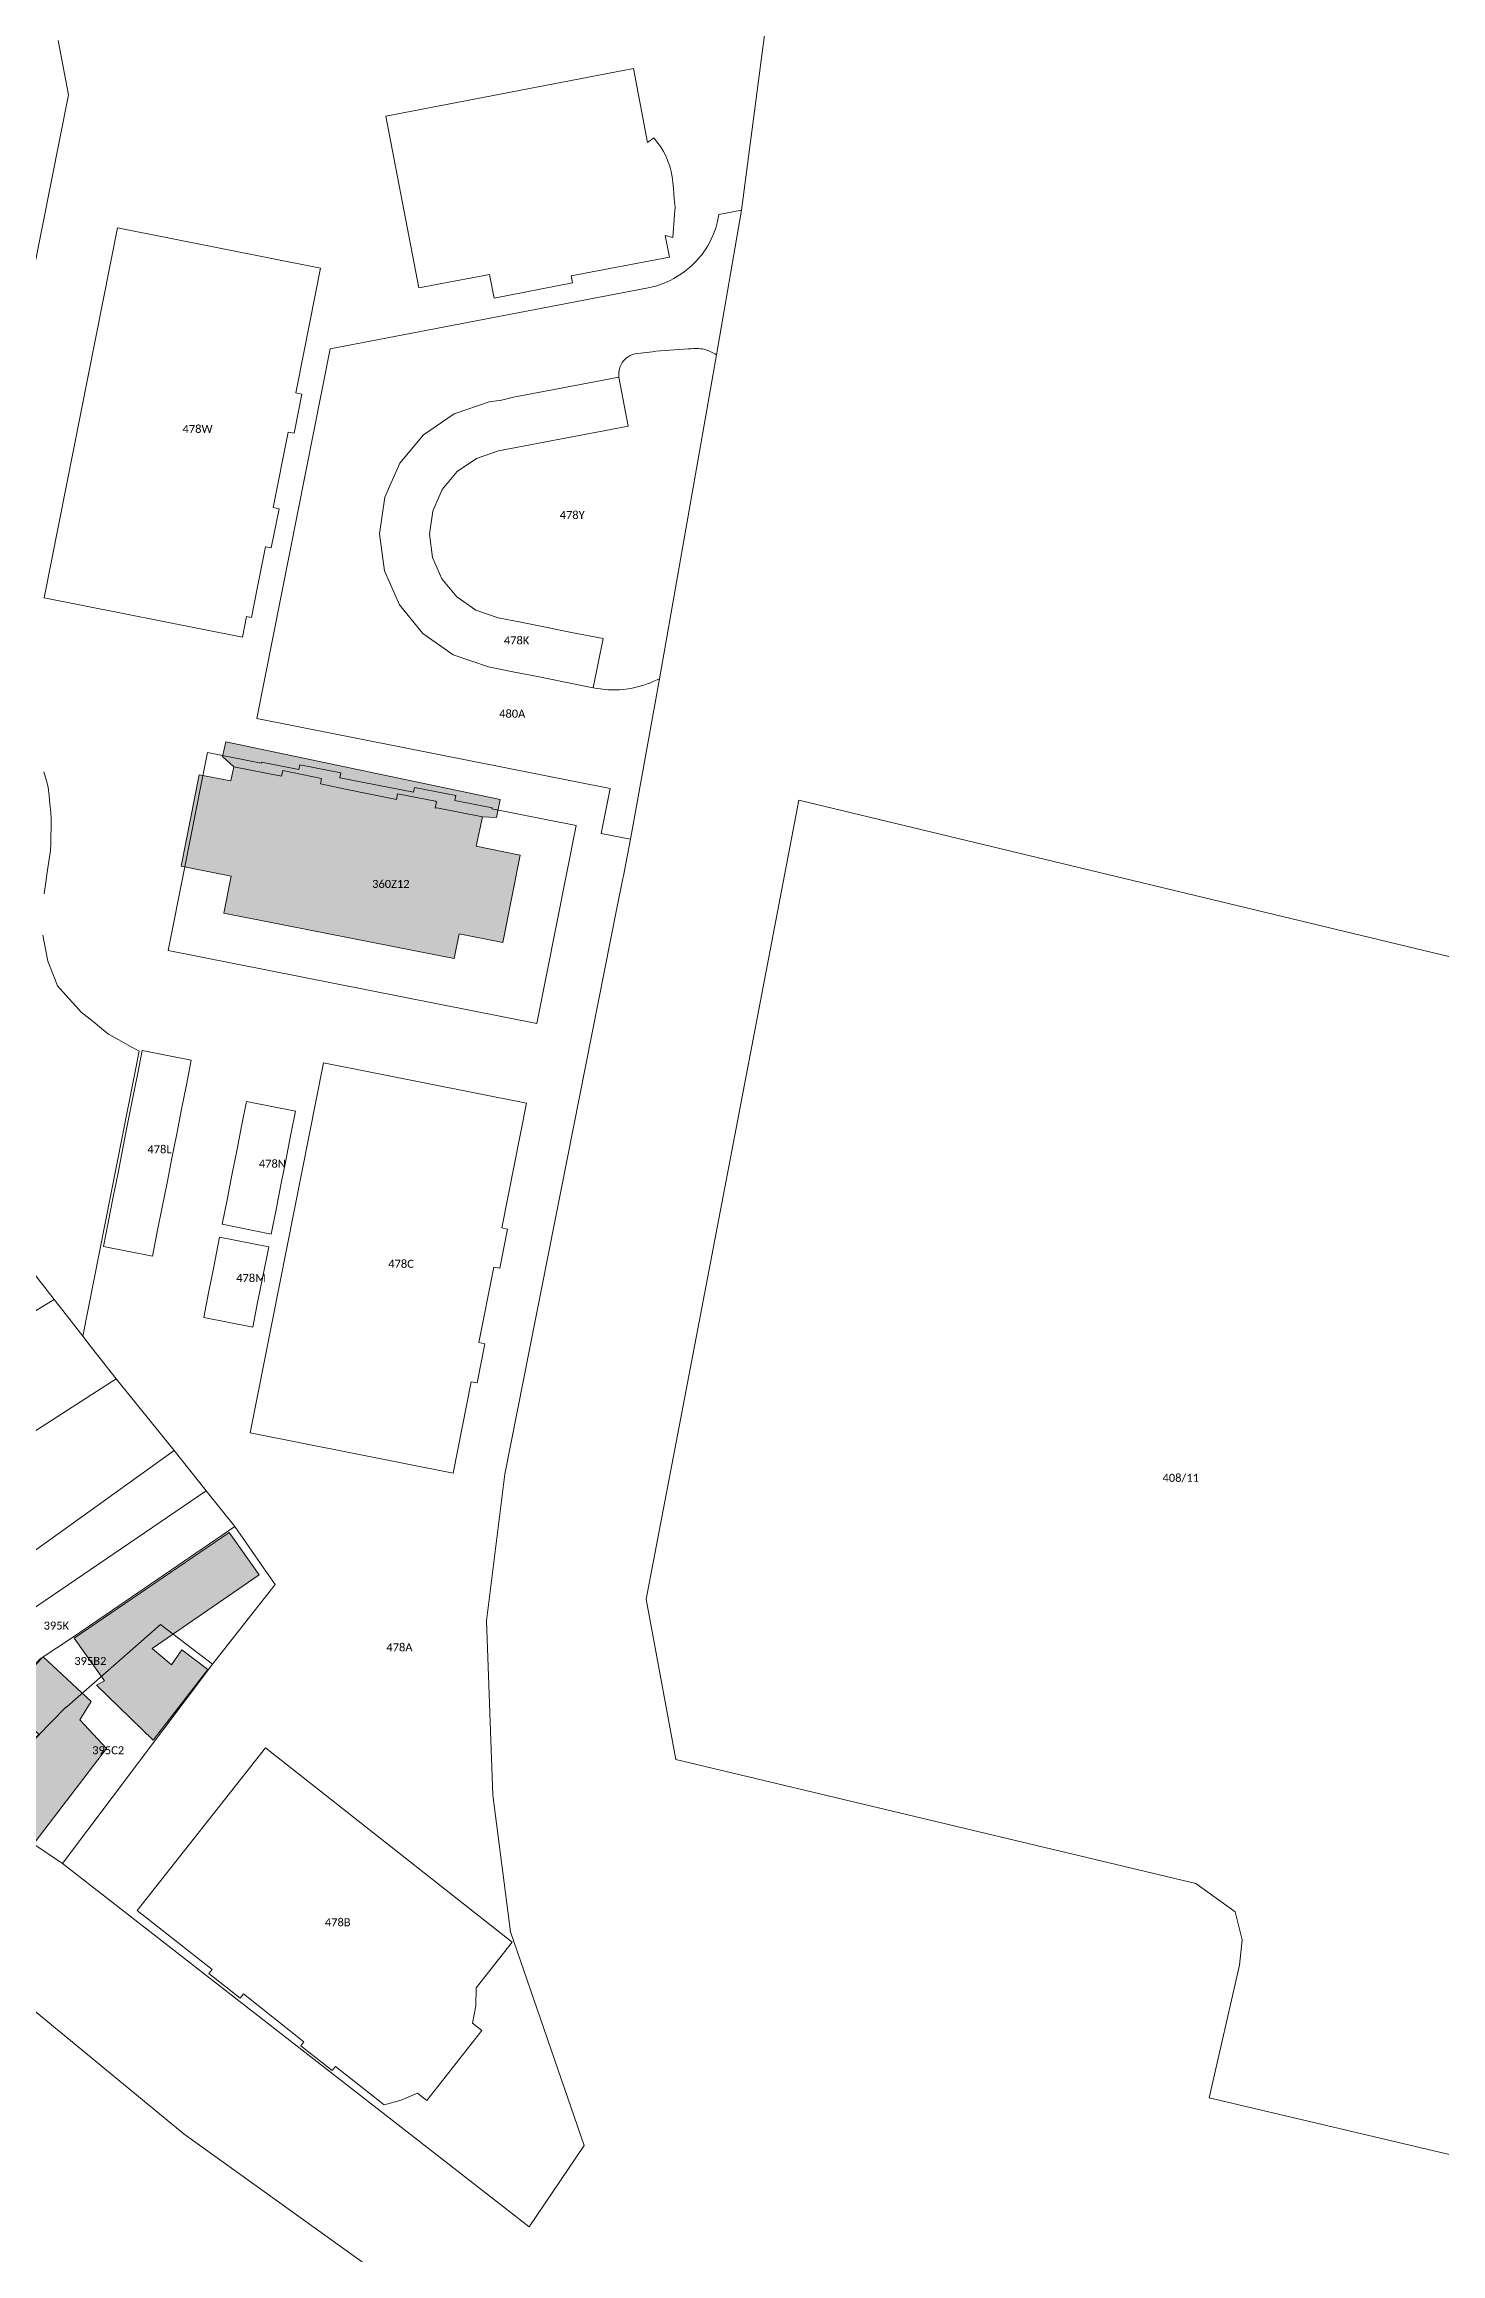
# Model space of a CAD drawing. Header units: metres. Extents: x 113120 to 240396, y 120329 to 242116.
# Drawn here: x 120173.7 to 120313.4, y 121737.4 to 121958.4 of the extents above; entities that cross this region are included whole.
import ezdxf

# ---------------------------------------------------------------- set-up
doc = ezdxf.new("R2010")
doc.units = ezdxf.units.M
doc.header["$LTSCALE"] = 3
for name, color, linetype, lineweight in [('Bpn_CaPa', 78, 'Continuous', 0), ('Bpn_ReBu', 4, 'Continuous', 0), ('Bpt_CaNu', 7, 'Continuous', 0), ('Hachure bâtiment', 11, 'Continuous', 0)]:
    doc.layers.add(name, color=color, linetype=linetype, lineweight=lineweight)
doc.styles.add('Legend', font='')
doc.styles.get('Legend').set_extended_font_data('Calibri')

msp = doc.modelspace()

# ---------------------------------------------------------------- hatches: boundary and pattern name
at = {"layer": 'Hachure bâtiment'}
h = msp.add_hatch(color=256, dxfattribs=at)
h.dxf.hatch_style = 1
h.paths.add_polyline_path([(120201.33, 121884.4), (120201.44, 121884.95), (120197.56, 121885.73), (120197.44, 121885.18), (120192.68, 121886.11), (120191.55, 121887.14), (120191.86, 121888.6), (120219.3, 121882.83), (120218.92, 121881.05), (120217.52, 121881.1), (120212.97, 121882.02), (120212.81, 121881.96), (120212.93, 121882.61), (120212.82, 121882.66), (120209.02, 121883.4), (120208.92, 121882.83), (120203.85, 121883.88)])
h = msp.add_hatch(color=256, dxfattribs=at)
h.dxf.hatch_style = 1
h.paths.add_polyline_path([(120197.44, 121885.18), (120197.56, 121885.73), (120201.44, 121884.95), (120201.33, 121884.4), (120203.85, 121883.88), (120208.92, 121882.83), (120209.02, 121883.4), (120212.82, 121882.66), (120212.93, 121882.61), (120212.81, 121881.96), (120212.97, 121882.02), (120217.52, 121881.1), (120216.9, 121878.18), (120221.3, 121877.26), (120219.58, 121868.55), (120215.21, 121869.41), (120214.7, 121866.95), (120191.68, 121871.49), (120192.4, 121875.18), (120187.39, 121876.17), (120189.19, 121885.32), (120192.37, 121884.69), (120192.68, 121886.11)])
h = msp.add_hatch(color=256, dxfattribs=at)
h.dxf.hatch_style = 1
h.paths.add_polyline_path([(120166.07, 121802.97), (120164.75, 121801.72), (120166.79, 121800.12), (120168.45, 121801.68), (120169.94, 121800.12), (120168.55, 121798.97), (120172.1, 121795.57), (120173.59, 121797.12), (120178.42, 121792.65), (120177.27, 121790.83), (120179.94, 121787.97), (120172.79, 121778.63), (120166.46, 121782.66), (120173.19, 121789.32), (120169.84, 121792.63), (120166.01, 121796.42), (120162.78, 121799.63), (120162.67, 121799.73), (120163.67, 121800.77), (120157.35, 121806.88), (120159.5, 121809.4)])
h = msp.add_hatch(color=256, dxfattribs=at)
h.dxf.hatch_style = 1
h.paths.add_polyline_path([(120195.22, 121805.32), (120184.5, 121797.97), (120186.45, 121796.32), (120187.47, 121797.83), (120190.07, 121795.85), (120184.62, 121788.78), (120178.95, 121794.28), (120179.74, 121794.72), (120176.71, 121799), (120192.22, 121809.55)])

# ---------------------------------------------------------------- linework, layer by layer
at = {"layer": 'Bpn_CaPa'}
for points in [[(120171.81, 121931.46), (120176.14, 121953.3), (120175.1, 121958.71)], [(120175.1, 121958.71), (120176.14, 121953.3), (120171.81, 121931.46)], [(120245.77, 121959.53), (120243.42, 121941.75), (120241.16, 121941.31), (120241.11, 121940.99), (120241.01, 121940.51), (120240.89, 121940.1), (120240.8, 121939.78), (120240.61, 121939.31), (120240.4, 121938.87), (120240.23, 121938.49), (120240.06, 121938.18), (120239.89, 121937.92), (120239.66, 121937.6), (120239.49, 121937.34), (120239.3, 121937.13), (120239.09, 121936.89), (120238.87, 121936.64), (120238.52, 121936.29), (120238.2, 121935.99), (120237.86, 121935.72), (120237.55, 121935.48), (120237.2, 121935.25), (120236.68, 121934.94), (120236.31, 121934.74), (120235.71, 121934.47), (120234.84, 121934.15), (120234.11, 121934), (120202.3, 121927.9), (120194.98, 121890.94), (120230.31, 121883.94), (120229.41, 121879.44), (120232.34, 121878.87), (120231.62, 121875.22), (120231.56, 121874.93), (120230.97, 121871.98), (120219.77, 121815.38), (120217.94, 121800.71), (120218.58, 121783.29), (120220.33, 121769.62), (120227.7, 121748.26), (120222.19, 121740.14), (120175.55, 121776.48), (120190.54, 121796.39), (120196.81, 121804.36), (120195.65, 121806.02), (120192.77, 121810.15), (120189.92, 121813.72), (120186.69, 121817.76), (120180.91, 121824.93), (120178.45, 121828.05), (120177.56, 121829.19), (120183.2, 121857.67), (120182.1, 121858.29), (120181.16, 121858.81), (120180.14, 121859.39), (120179.43, 121859.96), (120178.59, 121860.63), (120177.4, 121861.58), (120176.89, 121862.15), (120176.22, 121862.9), (120175.57, 121863.61), (120175.05, 121864.2), (120174.57, 121865.42), (120174.08, 121866.68), (120173.88, 121867.7), (120173.56, 121869.29)], [(120173.69, 121873.4), (120173.86, 121874.58), (120173.98, 121875.33), (120174.15, 121876.43), (120174.35, 121877.73), (120174.36, 121878.37), (120174.38, 121879.23), (120174.4, 121879.97), (120174.42, 121880.91), (120174.36, 121881.59), (120174.28, 121882.36), (120174.19, 121883.21), (120174.1, 121884.08), (120173.93, 121884.69), (120173.67, 121885.61)], [(120173.67, 121885.61), (120173.93, 121884.69), (120174.1, 121884.08), (120174.19, 121883.21), (120174.28, 121882.36), (120174.36, 121881.59), (120174.42, 121880.91), (120174.4, 121879.97), (120174.38, 121879.23), (120174.36, 121878.37), (120174.35, 121877.73), (120174.15, 121876.43), (120173.98, 121875.33), (120173.86, 121874.58), (120173.69, 121873.4)], [(120173.56, 121869.29), (120173.88, 121867.7), (120174.08, 121866.68), (120174.57, 121865.42), (120175.05, 121864.2), (120175.57, 121863.61), (120176.22, 121862.9), (120176.89, 121862.15), (120177.4, 121861.58), (120178.59, 121860.63), (120179.43, 121859.96), (120180.14, 121859.39), (120181.16, 121858.81), (120182.1, 121858.29), (120183.2, 121857.67), (120177.56, 121829.19), (120175.94, 121831.28), (120174.72, 121832.84), (120171.57, 121836.87)], [(120017.76, 121735.37), (120018.28, 121754.1), (120027.92, 121753.61), (120029.06, 121760.52), (120026.72, 121769.58), (120088.02, 121811.63), (120088.79, 121810.49), (120103.75, 121821.75), (120107.45, 121817.48), (120115.42, 121823.38), (120132.61, 121800.34), (120145.14, 121785.43), (120162.1, 121770.45), (120187.71, 121749.4), (120231.06, 121718.28)]]:
    msp.add_lwpolyline(points, dxfattribs=at)
for points in [[(120232.62, 121955.91), (120207.88, 121951.16), (120211.17, 121933.98), (120218.24, 121935.34), (120218.7, 121932.97), (120226.54, 121934.48), (120226.41, 121935.18), (120236.23, 121937.06), (120235.81, 121939.24), (120236.57, 121939.04), (120236.6, 121939.52), (120236.64, 121939.97), (120236.66, 121940.37), (120236.7, 121940.87), (120236.74, 121941.37), (120236.79, 121942.07), (120236.71, 121942.87), (120236.67, 121943.39), (120236.62, 121943.93), (120236.56, 121944.56), (120236.51, 121945.1), (120236.39, 121945.62), (120236.27, 121946.16), (120236.08, 121946.65), (120235.88, 121947.18), (120235.63, 121947.61), (120235.34, 121948.12), (120234.97, 121948.59), (120234.66, 121948.98), (120234.02, 121948.52), (120232.62, 121955.91)], [(120232.62, 121955.91), (120234.02, 121948.52), (120234.66, 121948.98), (120234.97, 121948.59), (120235.34, 121948.12), (120235.63, 121947.61), (120235.88, 121947.18), (120236.08, 121946.65), (120236.27, 121946.16), (120236.39, 121945.62), (120236.51, 121945.1), (120236.56, 121944.56), (120236.62, 121943.93), (120236.67, 121943.39), (120236.71, 121942.87), (120236.79, 121942.07), (120236.74, 121941.37), (120236.7, 121940.87), (120236.66, 121940.37), (120236.64, 121939.97), (120236.6, 121939.52), (120236.57, 121939.04), (120235.81, 121939.24), (120236.23, 121937.06), (120226.41, 121935.18), (120226.54, 121934.48), (120218.7, 121932.97), (120218.24, 121935.34), (120211.17, 121933.98), (120207.88, 121951.16), (120232.62, 121955.91)], [(120243.42, 121941.75), (120240.94, 121927.29), (120240.76, 121927.4), (120240.58, 121927.51), (120240.38, 121927.61), (120240.18, 121927.7), (120239.95, 121927.77), (120239.76, 121927.84), (120239.52, 121927.88), (120239.33, 121927.91), (120239.14, 121927.92), (120238.89, 121927.94), (120238.65, 121927.92), (120238.38, 121927.91), (120238.14, 121927.88), (120235.32, 121927.71), (120234.88, 121927.65), (120234.54, 121927.61), (120233.04, 121927.42), (120232.75, 121927.38), (120232.45, 121927.29), (120232.31, 121927.22), (120232.11, 121927.11), (120231.92, 121926.99), (120231.79, 121926.87), (120231.62, 121926.69), (120231.51, 121926.54), (120231.4, 121926.34), (120231.29, 121926.14), (120231.25, 121925.99), (120231.19, 121925.79), (120231.15, 121925.51), (120231.16, 121925.08), (120228.02, 121924.48), (120225.56, 121924.01), (120223.11, 121923.54), (120220.65, 121923.07), (120219.42, 121922.77), (120218.2, 121922.6), (120214.69, 121921.41), (120211.64, 121919.31), (120209.27, 121916.45), (120207.76, 121913.06), (120207.24, 121909.39), (120207.74, 121905.71), (120209.22, 121902.31), (120211.57, 121899.43), (120214.61, 121897.31), (120218.12, 121896.1), (120220.57, 121895.61), (120223.02, 121895.13), (120225.47, 121894.64), (120228.61, 121894.02), (120228.97, 121893.95), (120229.33, 121893.89), (120229.74, 121893.84), (120230.06, 121893.82), (120230.42, 121893.8), (120230.79, 121893.8), (120231.22, 121893.82), (120231.66, 121893.85), (120232.09, 121893.91), (120232.51, 121893.98), (120232.91, 121894.06), (120233.3, 121894.16), (120233.65, 121894.27), (120234, 121894.39), (120234.34, 121894.52), (120234.67, 121894.66), (120235, 121894.82), (120235.23, 121894.89), (120232.34, 121878.87), (120229.41, 121879.44), (120230.31, 121883.94), (120194.98, 121890.94), (120202.3, 121927.9), (120234.11, 121934), (120234.84, 121934.15), (120235.71, 121934.47), (120236.31, 121934.74), (120236.68, 121934.94), (120237.2, 121935.25), (120237.55, 121935.48), (120237.86, 121935.72), (120238.2, 121935.99), (120238.52, 121936.29), (120238.87, 121936.64), (120239.09, 121936.89), (120239.3, 121937.13), (120239.49, 121937.34), (120239.66, 121937.6), (120239.89, 121937.92), (120240.06, 121938.18), (120240.23, 121938.49), (120240.4, 121938.87), (120240.61, 121939.31), (120240.8, 121939.78), (120240.89, 121940.1), (120241.01, 121940.51), (120241.11, 121940.99), (120241.16, 121941.31), (120243.42, 121941.75)], [(120199.68, 121927.53), (120201.35, 121935.96), (120181.05, 121939.99), (120173.72, 121903), (120193.53, 121899.08), (120193.93, 121901.14), (120194.44, 121901.04), (120195, 121903.92), (120195.84, 121908.1), (120196.42, 121907.99), (120197.2, 121911.9), (120196.61, 121912.02), (120198.11, 121919.58), (120198.7, 121919.47), (120199.47, 121923.38), (120198.88, 121923.5), (120199.68, 121927.53)], [(120199.68, 121927.53), (120198.88, 121923.5), (120199.47, 121923.38), (120198.7, 121919.47), (120198.11, 121919.58), (120196.61, 121912.02), (120197.2, 121911.9), (120196.42, 121907.99), (120195.84, 121908.1), (120195, 121903.92), (120194.44, 121901.04), (120193.93, 121901.14), (120193.53, 121899.08), (120173.72, 121903), (120181.05, 121939.99), (120201.35, 121935.96), (120199.68, 121927.53)], [(120240.94, 121927.29), (120235.23, 121894.89), (120235, 121894.82), (120234.67, 121894.66), (120234.34, 121894.52), (120234, 121894.39), (120233.65, 121894.27), (120233.3, 121894.16), (120232.91, 121894.06), (120232.51, 121893.98), (120232.09, 121893.91), (120231.66, 121893.85), (120231.22, 121893.82), (120230.79, 121893.8), (120230.42, 121893.8), (120230.06, 121893.82), (120229.74, 121893.84), (120229.33, 121893.89), (120228.97, 121893.95), (120228.61, 121894.02), (120229.59, 121898.92), (120226.45, 121899.54), (120223.99, 121900.03), (120221.54, 121900.52), (120219.09, 121901), (120216.88, 121901.77), (120214.96, 121903.1), (120213.48, 121904.91), (120212.55, 121907.05), (120212.24, 121909.37), (120212.57, 121911.68), (120213.51, 121913.82), (120215.01, 121915.62), (120216.93, 121916.94), (120219.14, 121917.69), (120221.59, 121918.16), (120224.05, 121918.63), (120226.5, 121919.1), (120228.96, 121919.57), (120232.11, 121920.17), (120231.16, 121925.08), (120231.15, 121925.51), (120231.19, 121925.79), (120231.25, 121925.99), (120231.29, 121926.14), (120231.4, 121926.34), (120231.51, 121926.54), (120231.62, 121926.69), (120231.79, 121926.87), (120231.92, 121926.99), (120232.11, 121927.11), (120232.31, 121927.22), (120232.45, 121927.29), (120232.75, 121927.38), (120233.04, 121927.42), (120234.54, 121927.61), (120234.88, 121927.65), (120235.32, 121927.71), (120238.14, 121927.88), (120238.38, 121927.91), (120238.65, 121927.92), (120238.89, 121927.94), (120239.14, 121927.92), (120239.33, 121927.91), (120239.52, 121927.88), (120239.76, 121927.84), (120239.95, 121927.77), (120240.18, 121927.7), (120240.38, 121927.61), (120240.58, 121927.51), (120240.76, 121927.4), (120240.94, 121927.29)], [(120231.16, 121925.08), (120232.11, 121920.17), (120228.96, 121919.57), (120226.5, 121919.1), (120224.05, 121918.63), (120221.59, 121918.16), (120219.14, 121917.69), (120216.93, 121916.94), (120215.01, 121915.62), (120213.51, 121913.82), (120212.57, 121911.68), (120212.24, 121909.37), (120212.55, 121907.05), (120213.48, 121904.91), (120214.96, 121903.1), (120216.88, 121901.77), (120219.09, 121901), (120221.54, 121900.52), (120223.99, 121900.03), (120226.45, 121899.54), (120229.59, 121898.92), (120228.61, 121894.02), (120225.47, 121894.64), (120223.02, 121895.13), (120220.57, 121895.61), (120218.12, 121896.1), (120214.61, 121897.31), (120211.57, 121899.43), (120209.22, 121902.31), (120207.74, 121905.71), (120207.24, 121909.39), (120207.76, 121913.06), (120209.27, 121916.45), (120211.64, 121919.31), (120214.69, 121921.41), (120218.2, 121922.6), (120219.42, 121922.77), (120220.65, 121923.07), (120223.11, 121923.54), (120225.56, 121924.01), (120228.02, 121924.48), (120231.16, 121925.08)], [(120187.7, 121875.78), (120189.47, 121884.71), (120190.03, 121887.54), (120195.41, 121886.47), (120195.44, 121886.57), (120199.17, 121885.83), (120199.27, 121886.32), (120203.38, 121885.51), (120203.28, 121885.02), (120210.65, 121883.56), (120210.75, 121884.05), (120214.86, 121883.23), (120214.76, 121882.74), (120218.5, 121882), (120218.48, 121881.9), (120226.9, 121880.24), (120222.98, 121860.43), (120186.11, 121867.74), (120187.7, 121875.78)], [(120187.7, 121875.78), (120186.11, 121867.74), (120222.98, 121860.43), (120226.9, 121880.24), (120218.48, 121881.9), (120218.5, 121882), (120214.76, 121882.74), (120214.86, 121883.23), (120210.75, 121884.05), (120210.65, 121883.56), (120203.28, 121885.02), (120203.38, 121885.51), (120199.27, 121886.32), (120199.17, 121885.83), (120195.44, 121886.57), (120195.41, 121886.47), (120190.03, 121887.54), (120189.47, 121884.71), (120187.7, 121875.78)], [(120342.27, 121845.02), (120318.47, 121746.36), (120290.18, 121753.05), (120293.23, 121766.29), (120293.51, 121768.85), (120292.79, 121771.63), (120288.86, 121774.46), (120236.85, 121786.87), (120233.9, 121802.88), (120249.17, 121882.77), (120327.45, 121863.95), (120335.32, 121861.04), (120339.91, 121856.41), (120342.05, 121851.24), (120342.27, 121845.02)], [(120179.63, 121838.14), (120184.54, 121837.17), (120185.02, 121839.62), (120185.51, 121842.07), (120186, 121844.52), (120186.48, 121846.98), (120186.97, 121849.43), (120187.45, 121851.88), (120187.94, 121854.33), (120188.42, 121856.79), (120183.52, 121857.76), (120183.03, 121855.31), (120182.55, 121852.87), (120182.05, 121850.37), (120181.58, 121847.97), (120181.09, 121845.5), (120180.62, 121843.12), (120180.11, 121840.56), (120179.63, 121838.14)], [(120179.63, 121838.14), (120180.11, 121840.56), (120180.62, 121843.12), (120181.09, 121845.5), (120181.58, 121847.97), (120182.05, 121850.37), (120182.55, 121852.87), (120183.03, 121855.31), (120183.52, 121857.76), (120188.42, 121856.79), (120187.94, 121854.33), (120187.45, 121851.88), (120186.97, 121849.43), (120186.48, 121846.98), (120186, 121844.52), (120185.51, 121842.07), (120185.02, 121839.62), (120184.54, 121837.17), (120179.63, 121838.14)], [(120201.62, 121856.51), (120194.3, 121819.53), (120214.6, 121815.5), (120216.41, 121824.63), (120217, 121824.51), (120217.77, 121828.42), (120217.18, 121828.54), (120218.68, 121836.1), (120219.27, 121835.99), (120220.04, 121839.9), (120219.46, 121840.02), (120221.93, 121852.49), (120201.62, 121856.51)], [(120201.62, 121856.51), (120221.93, 121852.49), (120219.46, 121840.02), (120220.04, 121839.9), (120219.27, 121835.99), (120218.68, 121836.1), (120217.18, 121828.54), (120217.77, 121828.42), (120217, 121824.51), (120216.41, 121824.63), (120214.6, 121815.5), (120194.3, 121819.53), (120201.62, 121856.51)], [(120198.84, 121851.67), (120193.93, 121852.64), (120193.45, 121850.18), (120192.96, 121847.73), (120192.48, 121845.28), (120191.99, 121842.83), (120191.5, 121840.38), (120196.41, 121839.4), (120196.89, 121841.86), (120197.38, 121844.31), (120197.87, 121846.76), (120198.35, 121849.21), (120198.84, 121851.67)], [(120198.84, 121851.67), (120198.35, 121849.21), (120197.87, 121846.76), (120197.38, 121844.31), (120196.89, 121841.86), (120196.41, 121839.4), (120191.5, 121840.38), (120191.99, 121842.83), (120192.48, 121845.28), (120192.96, 121847.73), (120193.45, 121850.18), (120193.93, 121852.64), (120198.84, 121851.67)], [(120195.05, 121832.54), (120195.54, 121834.99), (120196.16, 121838.13), (120191.25, 121839.1), (120190.63, 121835.96), (120190.14, 121833.51), (120189.66, 121831.06), (120194.56, 121830.08), (120195.05, 121832.54)], [(120195.05, 121832.54), (120194.56, 121830.08), (120189.66, 121831.06), (120190.14, 121833.51), (120190.63, 121835.96), (120191.25, 121839.1), (120196.16, 121838.13), (120195.54, 121834.99), (120195.05, 121832.54)], [(120137.38, 121808.42), (120133.97, 121812.38), (120135.61, 121813.67), (120146.48, 121821.82), (120171.57, 121836.87), (120174.72, 121832.84), (120149.62, 121817.61), (120148.57, 121816.77), (120138.84, 121809.48), (120137.38, 121808.42)], [(120144.39, 121800.69), (120137.38, 121808.42), (120138.84, 121809.48), (120148.57, 121816.77), (120149.62, 121817.61), (120174.72, 121832.84), (120175.94, 121831.28), (120177.56, 121829.19), (120178.45, 121828.05), (120180.91, 121824.93), (120152.22, 121806.47), (120151.7, 121806.07), (120145.79, 121801.6), (120144.39, 121800.69)], [(120186.69, 121817.76), (120166.07, 121802.97), (120164.76, 121801.73), (120163.67, 121800.77), (120155.82, 121793.13), (120153.95, 121791.39), (120144.39, 121800.69), (120145.79, 121801.6), (120151.7, 121806.07), (120152.22, 121806.47), (120180.91, 121824.93), (120186.69, 121817.76)], [(120159.23, 121789.66), (120155.82, 121793.13), (120163.67, 121800.77), (120164.76, 121801.73), (120166.07, 121802.97), (120186.69, 121817.76), (120189.92, 121813.72), (120169.94, 121800.12), (120168.64, 121799.07), (120165.73, 121796.71), (120166.01, 121796.42), (120159.23, 121789.66)], [(120159.23, 121789.66), (120166.01, 121796.42), (120165.73, 121796.71), (120168.64, 121799.07), (120169.94, 121800.12), (120189.92, 121813.72), (120192.77, 121810.15), (120176.63, 121799.11), (120173.32, 121796.94), (120172.16, 121795.69), (120171.94, 121795.56), (120171.75, 121795.44), (120171.93, 121795.25), (120169.39, 121792.66), (120169.44, 121792.62), (120162.92, 121785.97), (120159.23, 121789.66)], [(120190.54, 121796.39), (120185.33, 121800.37), (120176.02, 121792.16), (120175.89, 121792.05), (120175.86, 121792.08), (120173.12, 121789.26), (120173.1, 121789.28), (120169.13, 121785.29), (120166.48, 121782.47), (120162.92, 121785.97), (120169.44, 121792.62), (120169.39, 121792.66), (120171.93, 121795.25), (120171.75, 121795.44), (120171.94, 121795.56), (120172.16, 121795.69), (120173.32, 121796.94), (120176.63, 121799.11), (120192.77, 121810.15), (120195.65, 121806.02), (120196.81, 121804.36), (120190.54, 121796.39)], [(120190.54, 121796.39), (120175.55, 121776.48), (120172.56, 121778.45), (120167.82, 121781.59), (120166.48, 121782.47), (120169.13, 121785.29), (120173.1, 121789.28), (120173.12, 121789.26), (120175.86, 121792.08), (120175.89, 121792.05), (120176.02, 121792.16), (120185.33, 121800.37), (120190.54, 121796.39)], [(120190.17, 121765.48), (120193.31, 121763.01), (120193.63, 121763.42), (120199.68, 121758.64), (120199.37, 121758.24), (120202.5, 121755.78), (120202.82, 121756.17), (120207.69, 121752.33), (120209.41, 121752.8), (120211.03, 121753.52), (120211.98, 121752.77), (120217.48, 121759.76), (120216.53, 121760.51), (120216.86, 121762.25), (120216.91, 121764.03), (120220.51, 121768.59), (120195.84, 121788.03), (120183.02, 121771.77), (120190.49, 121765.88), (120190.17, 121765.48)], [(120190.17, 121765.48), (120190.49, 121765.88), (120183.02, 121771.77), (120195.84, 121788.03), (120220.51, 121768.59), (120216.91, 121764.03), (120216.86, 121762.25), (120216.53, 121760.51), (120217.48, 121759.76), (120211.98, 121752.77), (120211.03, 121753.52), (120209.41, 121752.8), (120207.69, 121752.33), (120202.82, 121756.17), (120202.5, 121755.78), (120199.37, 121758.24), (120199.68, 121758.64), (120193.63, 121763.42), (120193.31, 121763.01), (120190.17, 121765.48)]]:
    msp.add_lwpolyline(points, close=True, dxfattribs=at)
at = {"layer": 'Bpn_ReBu'}
for points in [[(120201.33, 121884.4), (120201.44, 121884.95), (120197.56, 121885.73), (120197.44, 121885.18), (120192.68, 121886.11), (120191.55, 121887.14), (120191.86, 121888.6), (120219.3, 121882.83), (120218.92, 121881.05), (120217.52, 121881.1), (120212.97, 121882.02), (120212.81, 121881.96), (120212.93, 121882.61), (120212.82, 121882.66), (120209.02, 121883.4), (120208.92, 121882.83), (120203.85, 121883.88), (120201.33, 121884.4)], [(120197.44, 121885.18), (120197.56, 121885.73), (120201.44, 121884.95), (120201.33, 121884.4), (120203.85, 121883.88), (120208.92, 121882.83), (120209.02, 121883.4), (120212.82, 121882.66), (120212.93, 121882.61), (120212.81, 121881.96), (120212.97, 121882.02), (120217.52, 121881.1), (120216.9, 121878.18), (120221.3, 121877.26), (120219.58, 121868.55), (120215.21, 121869.41), (120214.7, 121866.95), (120191.68, 121871.49), (120192.4, 121875.18), (120187.39, 121876.17), (120189.19, 121885.32), (120192.37, 121884.69), (120192.68, 121886.11), (120197.44, 121885.18)], [(120166.07, 121802.97), (120164.75, 121801.72), (120166.79, 121800.12), (120168.45, 121801.68), (120169.94, 121800.12), (120168.55, 121798.97), (120172.1, 121795.57), (120173.59, 121797.12), (120178.42, 121792.65), (120177.27, 121790.83), (120179.94, 121787.97), (120172.79, 121778.63), (120166.46, 121782.66), (120173.19, 121789.32), (120169.84, 121792.63), (120166.01, 121796.42), (120162.78, 121799.63), (120162.67, 121799.73), (120163.67, 121800.77), (120157.35, 121806.88), (120159.5, 121809.4), (120166.07, 121802.97)], [(120195.22, 121805.32), (120184.5, 121797.97), (120186.45, 121796.32), (120187.47, 121797.83), (120190.07, 121795.85), (120184.62, 121788.78), (120178.95, 121794.28), (120179.74, 121794.72), (120176.71, 121799), (120192.22, 121809.55), (120195.22, 121805.32)]]:
    msp.add_lwpolyline(points, close=True, dxfattribs=at)

# ---------------------------------------------------------------- texts
at = {"layer": 'Bpt_CaNu', "char_height": 0.8, "attachment_point": 7, "style": 'Legend'}
for s, insert in [('478W', (120187.54, 121919.48)), ('478Y', (120225.25, 121910.87)), ('478K', (120219.67, 121898.34)), ('480A', (120219.2, 121891.01)), ('360Z12', (120206.5, 121873.99)), ('478L', (120184.03, 121847.46)), ('478N', (120195.17, 121846.02)), ('478C', (120208.11, 121836.01)), ('478M', (120192.91, 121834.59)), ('408/11', (120285.53, 121814.57)), ('395K', (120173.65, 121799.84)), ('395B2', (120176.72, 121796.31)), ('478A', (120207.92, 121797.67)), ('395C2', (120178.51, 121787.38)), ('478B', (120201.77, 121770.18))]:
    msp.add_mtext(s, dxfattribs=dict(at, insert=insert))

doc.saveas('drawing.dxf')
